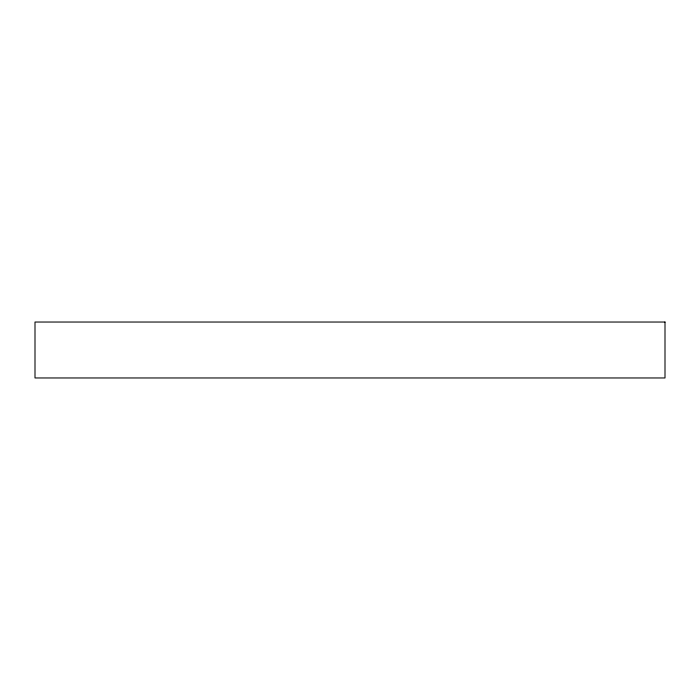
<?xml version="1.0" encoding="UTF-8"?>
<svg xmlns="http://www.w3.org/2000/svg" width="700" height="700" viewBox="0 0 700 700"><rect width="100%" height="100%" fill="white"/><g stroke="black" fill="none" stroke-linecap="round" stroke-linejoin="round"><path stroke-width="1.05" d="M665 322.035L35 322.035L35 377.965L665 377.965L665 322.035"/></g></svg>
